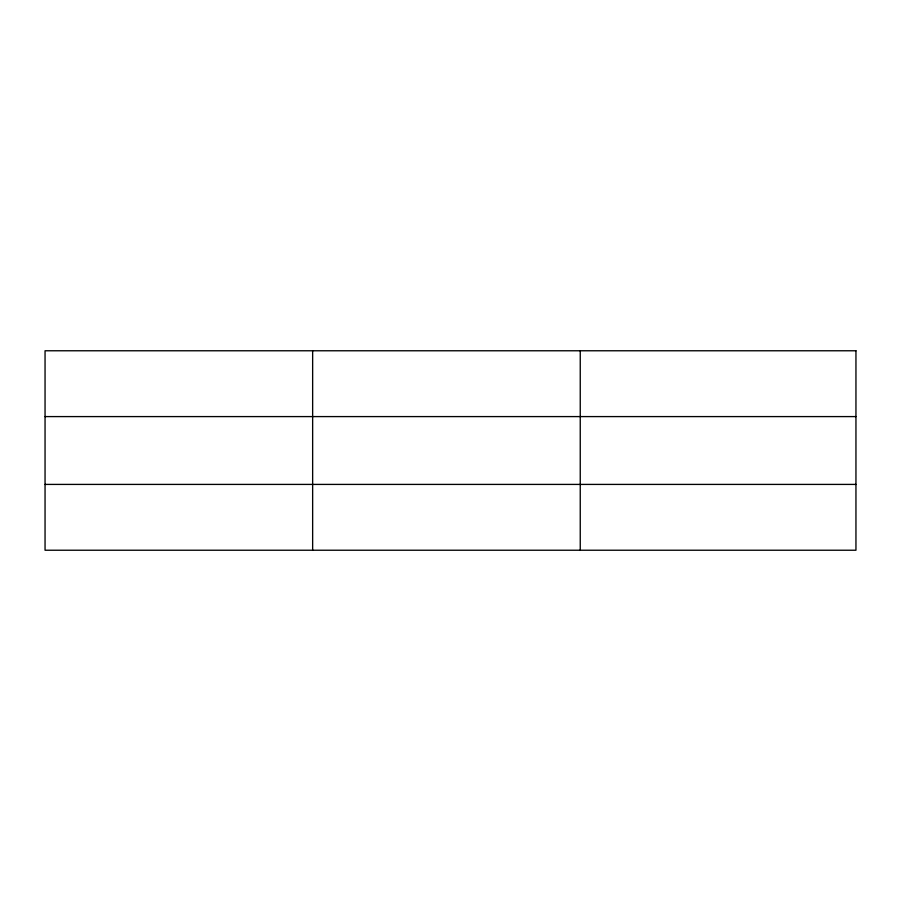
<?xml version="1.0" encoding="UTF-8"?>
<svg xmlns="http://www.w3.org/2000/svg" width="901" height="901" viewBox="0 0 901 901"><rect width="100%" height="100%" fill="white"/><g stroke="black" fill="none" stroke-linecap="round" stroke-linejoin="round"><path stroke-width="1.35" d="M312.647 550.229L312.647 350.771M580.244 550.229L580.244 350.771M45.05 416.589L855.95 416.589M45.05 484.411L855.95 484.411M855.95 350.771L855.95 550.229L45.05 550.229L45.05 350.771L855.95 350.771"/></g></svg>
